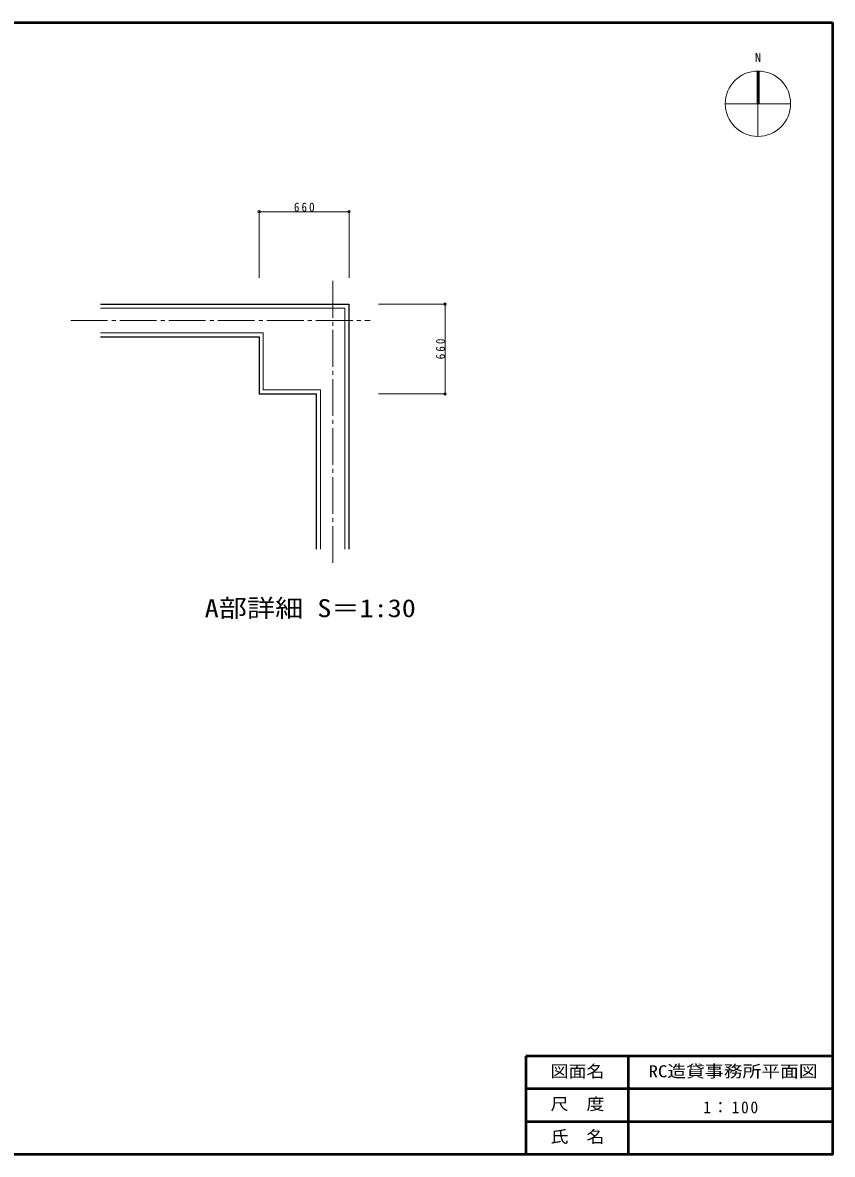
# Model space of a CAD drawing. Units: millimetres at full size, sheet at 1:100, with parts at other scales. Extents: x -20000 to 20000, y -13850 to 13850.
# Drawn here: x 179 to 20000, y -13850 to 13850 of the extents above; entities that cross this region are included whole.
import ezdxf
from ezdxf.enums import TextEntityAlignment as Align

# ---------------------------------------------------------------- set-up
doc = ezdxf.new("R2010")
doc.units = ezdxf.units.MM
doc.header["$LTSCALE"] = 100
doc.header["$PDMODE"] = 32
doc.header["$PDSIZE"] = 60
doc.linetypes.add('CHAIN2', pattern=[12, 9, -1, 1, -1])
for name, color, linetype, lineweight in [('0-B', 134, 'Continuous', 13), ('0-F_図面枠', 2, 'Continuous', 50), ('1-0', 4, 'CHAIN2', 13), ('1-1', 7, 'Continuous', 25), ('1-2', 4, 'Continuous', 13), ('1-3', 1, 'Continuous', 13)]:
    doc.layers.add(name, color=color, linetype=linetype, lineweight=lineweight)
doc.styles.add('ＭＳ ゴシック', font='')
doc.styles.get('ＭＳ ゴシック').set_extended_font_data('MS Gothic')

msp = doc.modelspace()

# ---------------------------------------------------------------- linework, layer by layer
at = {"layer": '0-B', "color": 3, "lineweight": 25}
for p, q in [((18158.3, 12665.8), (18158.3, 11866.1)), ((18178.3, 12666.1), (18178.3, 11866.1)), ((18198.3, 12665.8), (18198.3, 11866.1))]:
    msp.add_line(p, q, dxfattribs=at)
at = {"layer": '0-B'}
for p, q in [((17378.3, 11866.1), (18978.3, 11866.1)), ((18178.3, 11866.1), (18178.3, 11066.1))]:
    msp.add_line(p, q, dxfattribs=at)
msp.add_circle((18178.3, 11866.1), 800, dxfattribs=at)
at = {"layer": '0-F_図面枠'}
for p, q in [((-20000, 13850), (20000, 13850)), ((20000, -11450), (12500, -11450)), ((12500, -11450), (12500, -13850)), ((15000, -11450), (15000, -13850)), ((20000, -12250), (12500, -12250)), ((20000, -13050), (12500, -13050))]:
    msp.add_line(p, q, dxfattribs=at)
msp.add_lwpolyline([(20000, 13850), (20000, -13850), (-20000, -13850)], dxfattribs=at)
at = {"layer": '1-0'}
for p, q in [((7769.7, 7527.1), (7769.7, 597.8)), ((1358.9, 6560.6), (8683.5, 6560.6))]:
    msp.add_line(p, q, dxfattribs=at)
at = {"layer": '1-1'}
for p, q in [((2087.9, 6960.6), (8169.7, 6960.6)), ((8169.7, 960.3), (8169.7, 6960.6)), ((2087.9, 6160.6), (5969.7, 6160.6)), ((7369.7, 960.3), (7369.7, 4760.6))]:
    msp.add_line(p, q, dxfattribs=at)
msp.add_lwpolyline([(5969.7, 6160.6), (5969.7, 4760.6), (7369.7, 4760.6)], dxfattribs=at)
at = {"layer": '1-2'}
for points in [[(8069.7, 960.3), (8069.7, 6860.6), (2087.9, 6860.6)], [(7469.7, 960.3), (7469.7, 4860.6), (6069.7, 4860.6), (6069.7, 6260.6), (2087.9, 6260.6)]]:
    msp.add_lwpolyline(points, dxfattribs=at)
at = {"layer": '1-3'}
for p, q in [((5969.7, 9222.9), (8169.7, 9222.9)), ((5969.7, 9222.9), (5969.7, 7605.1)), ((8169.7, 9222.9), (8169.7, 7605.1)), ((10519.1, 6960.6), (8890.1, 6960.6)), ((10519.1, 4760.6), (10519.1, 6960.6)), ((10519.1, 4760.6), (8890.1, 4760.6))]:
    msp.add_line(p, q, dxfattribs=at)
for p in [(5969.7, 9222.9), (8169.7, 9222.9), (10519.1, 6960.6), (10519.1, 4760.6)]:
    msp.add_point(p, dxfattribs=at)

# ---------------------------------------------------------------- texts
at = {"layer": '0-B', "color": 7, "style": 'ＭＳ ゴシック'}
msp.add_text('N', height=219.9, dxfattribs=at).set_placement((18104.7, 12820.6), align=Align.BOTTOM_LEFT)
at = {"layer": '0-F_図面枠', "color": 3, "style": 'ＭＳ ゴシック', "width": 1.15}
msp.add_text('A部詳細 S＝1:30', height=439.9, dxfattribs=at).set_placement((4635, -833.7), align=Align.BOTTOM_LEFT)
at = {"layer": '0-F_図面枠', "color": 7, "style": 'ＭＳ ゴシック'}
for s, width, p in [('図面名', 1.1, (13100, -12050)), ('RC造貸事務所平面図', 1.15, (15500, -12050)), ('尺\u3000度', 1.1, (13100, -12850)), ('氏\u3000名', 1.1, (13100, -13650))]:
    msp.add_text(s, height=293.3, dxfattribs=dict(at, width=width)).set_placement(p, align=Align.BOTTOM_LEFT)
at = {"layer": '0-F_図面枠', "color": 7, "insert": (16837.5, -12850), "char_height": 293.3, "attachment_point": 7, "style": 'ＭＳ ゴシック'}
msp.add_mtext('\\T1.22;\\W0.95;1：100', dxfattribs=at)
at = {"layer": '1-3', "color": 7, "insert": (6819.7, 9222.9), "char_height": 219.9, "attachment_point": 7, "style": 'ＭＳ ゴシック'}
msp.add_mtext('\\T1.38;\\W0.9;660', dxfattribs=at)
at = {"layer": '1-3', "color": 7, "insert": (10519.1, 5610.6), "char_height": 219.9, "attachment_point": 7, "rotation": 90, "style": 'ＭＳ ゴシック'}
msp.add_mtext('\\T1.38;\\W0.9;660', dxfattribs=at)

doc.saveas('drawing.dxf')
